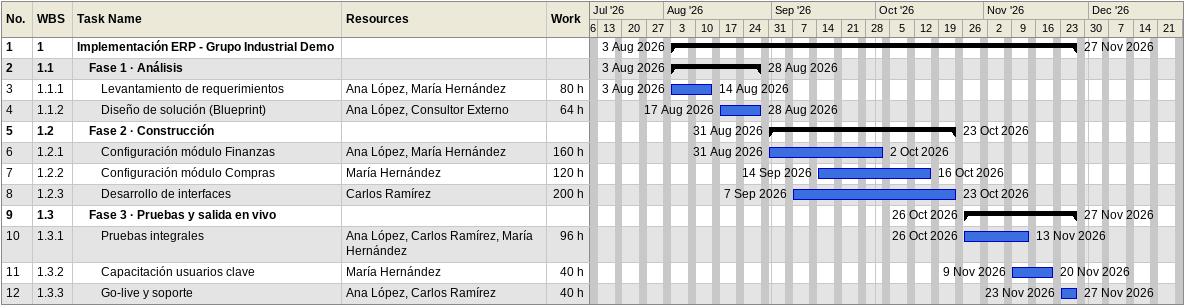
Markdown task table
| ID | WBS | Task | Start | Finish | Resources | Work (h) |
|---|---|---|---|---|---|---|
| 1 | 1 | **Implementación ERP - Grupo Industrial Demo** | 2026-08-03 | 2026-11-27 |  |  |
| 2 | 1.1 | **Fase 1 · Análisis** | 2026-08-03 | 2026-08-28 |  |  |
| 3 | 1.1.1 | Levantamiento de requerimientos | 2026-08-03 | 2026-08-14 | Ana López, María Hernández | 80 |
| 4 | 1.1.2 | Diseño de solución (Blueprint) | 2026-08-17 | 2026-08-28 | Ana López, Consultor Externo | 64 |
| 5 | 1.2 | **Fase 2 · Construcción** | 2026-08-31 | 2026-10-23 |  |  |
| 6 | 1.2.1 | Configuración módulo Finanzas | 2026-08-31 | 2026-10-02 | Ana López, María Hernández | 160 |
| 7 | 1.2.2 | Configuración módulo Compras | 2026-09-14 | 2026-10-16 | María Hernández | 120 |
| 8 | 1.2.3 | Desarrollo de interfaces | 2026-09-07 | 2026-10-23 | Carlos Ramírez | 200 |
| 9 | 1.3 | **Fase 3 · Pruebas y salida en vivo** | 2026-10-26 | 2026-11-27 |  |  |
| 10 | 1.3.1 | Pruebas integrales | 2026-10-26 | 2026-11-13 | Ana López, Carlos Ramírez, María Hernández | 96 |
| 11 | 1.3.2 | Capacitación usuarios clave | 2026-11-09 | 2026-11-20 | María Hernández | 40 |
| 12 | 1.3.3 | Go-live y soporte | 2026-11-23 | 2026-11-27 | Ana López, Carlos Ramírez | 40 |
